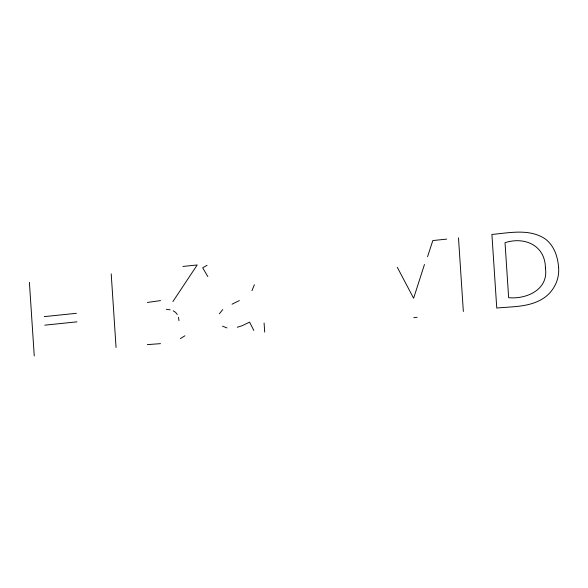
<?xml version="1.0" encoding="UTF-8"?>
<svg xmlns="http://www.w3.org/2000/svg" width="588" height="588" viewBox="0 0 588 588"><rect width="100%" height="100%" fill="white"/><g stroke="black" fill="none" stroke-linecap="round" stroke-linejoin="round"><path stroke-width="0.88" d="M424.47 264.49L413.614 298.241L397.304 267.305M427.542 256.736L432.827 240.551L446.689 239.118M251.936 290.685L254.398 284.768M172.894 301.578L197.201 264.967L182.905 266.445M219.346 313.816L222.749 309.567M180.406 338.592L184.897 335.799M207.072 265.298L202.669 267.79L207.836 276.558M232.047 304.202L239.353 300.564M237.273 327.251L242.138 325.723L249.569 322.121L253.832 330.478M147.36 302.452L160.568 300.586M44.232 316.631L76.396 313.301M44.798 325.171L76.962 321.842M413.827 317.645L417.135 317.307M147.338 344.627L160.509 343.642M166.389 309.31L170.16 309.839M222.521 326.186L226.997 327.92M173.188 310.809L175.54 312.316L177.297 314.47M178.443 317.255L178.995 320.68M458.493 237.897L463.344 311.508M264.093 323.04L264.688 332.088M111.213 273.876L116.056 347.486M29.4 282.35L34.251 355.961M545.429 268.099C548.766 289.516 526.701 299.373 508.649 297.704L505.026 242.69C524.819 236.266 545.274 245.527 545.429 268.099M558.6 267.591C559.651 279.8 553.477 291.802 543.246 298.425C529.465 307.311 512.413 306.495 496.757 308.046L491.906 234.436C509.473 232.877 529.443 228.342 545.223 238.926C554.183 245.608 557.843 256.831 558.6 267.591"/></g></svg>
